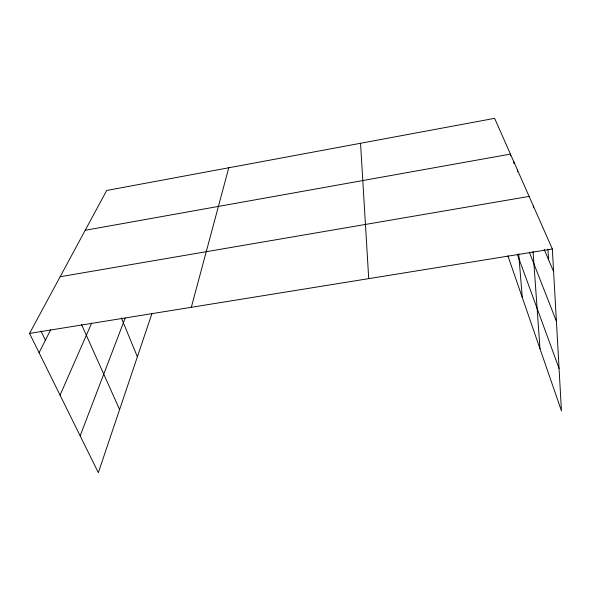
<?xml version="1.0" encoding="UTF-8"?>
<svg xmlns="http://www.w3.org/2000/svg" width="591" height="591" viewBox="0 0 591 591"><rect width="100%" height="100%" fill="white"/><g stroke="black" fill="none" stroke-linecap="round" stroke-linejoin="round"><path stroke-width="0.89" d="M191.321 307.29L228.776 167.778M152.035 313.282L98.342 472.652L29.55 333.42L106.683 190.472L494.637 118.348L552.334 248.981L561.45 410.893L507.876 255.785M80.154 435.848L125.189 318.054M60.06 395.165L91.701 323.041M39.08 352.709L50.686 329.763M85.2 230.291L510.432 154.096L510.58 155.884M60.134 276.736L529.115 196.411M29.55 333.42L552.334 248.981M41.008 331.056L45.418 340.18M81.558 324.585L119.596 409.563M544.134 249.299L553.612 271.631M121.369 317.965L137.378 356.772M529.351 252.194L556.404 321.238M517.317 254.293L559.064 368.444M518.669 253.746L522.289 297.517M513.867 161.89L514.015 163.7M517.45 169.994L517.59 171.826M533.045 251.456L539.997 348.771M533.348 205.993L533.474 207.773M360.54 143.281L368.718 278.642M547.946 249.077L548.588 259.789"/></g></svg>
